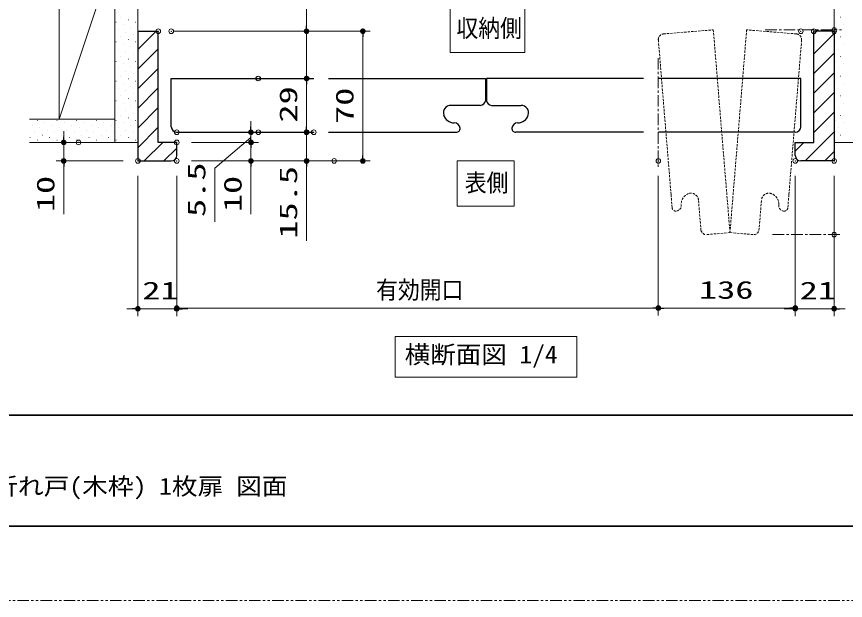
# Model space of a CAD drawing. Units: millimetres, scale not verified. Extents: x -1306 to 1306, y -607 to 607.
# Drawn here: x -694.6 to -247.4, y -594 to -278.9 of the extents above; entities that cross this region are included whole.
import ezdxf
from ezdxf.enums import TextEntityAlignment as Align

# ---------------------------------------------------------------- set-up
doc = ezdxf.new("R2010")
doc.units = ezdxf.units.MM
doc.header["$LTSCALE"] = 5
doc.header["$PDMODE"] = 32
doc.header["$PDSIZE"] = 2.5
for name, pattern in [('USER1', [2.5, 1.25, -0.25, 0.25, -0.25, 0.25, -0.25]), ('USER2', [0.375, 0.25, -0.125]), ('USER3', [2, 1.25, -0.25, 0.25, -0.25])]:
    doc.linetypes.add(name, pattern=pattern)
for name, color, linetype, lineweight in [('0-1_線(黄)', 2, 'Continuous', 15), ('0-3_陰線', 4, 'USER1', 9), ('0-C_中心線', 3, 'USER3', 9), ('0-D_線(白)', 7, 'Continuous', 30), ('1-1_寸法線', 3, 'Continuous', 13), ('1-2_ハッチング', 6, 'Continuous', 9), ('1-4_DEFPOINTS', 7, 'Continuous', 5), ('1-5_0', 3, 'Continuous', 25), ('1-6_点線(黄)', 2, 'USER2', 15), ('1-7_図面枠', 7, 'Continuous', 35)]:
    doc.layers.add(name, color=color, linetype=linetype, lineweight=lineweight)
doc.styles.add('ＭＳ ゴシック', font='')
doc.styles.get('ＭＳ ゴシック').set_extended_font_data('MS Gothic')

# ---------------------------------------------------------------- blocks, each defined once
blk = doc.blocks.new('_DOT')
at = {"layer": '1-5_0'}
blk.add_line((-2.5, 0), (-5, 0), dxfattribs=at)
for points in [[(0, 0), (-2.5, 0), (-2.48, 0.313)], [(0, 0), (-2.48, -0.313), (-2.5, 0)], [(0, 0), (-2.48, 0.313), (-2.421, 0.622)], [(0, 0), (-2.421, -0.622), (-2.48, -0.313)], [(0, 0), (-2.421, 0.622), (-2.324, 0.92)], [(0, 0), (-2.324, -0.92), (-2.421, -0.622)], [(0, 0), (-2.324, 0.92), (-2.191, 1.204)], [(0, 0), (-2.191, -1.204), (-2.324, -0.92)], [(0, 0), (-2.191, 1.204), (-2.023, 1.469)], [(0, 0), (-2.023, -1.469), (-2.191, -1.204)], [(0, 0), (-2.023, 1.469), (-1.822, 1.711)], [(0, 0), (-1.822, -1.711), (-2.023, -1.469)], [(0, 0), (-1.822, 1.711), (-1.594, 1.926)], [(0, 0), (-1.594, -1.926), (-1.822, -1.711)], [(0, 0), (-1.594, 1.926), (-1.34, 2.111)], [(0, 0), (-1.34, -2.111), (-1.594, -1.926)], [(0, 0), (-1.34, 2.111), (-1.064, 2.262)], [(0, 0), (-1.064, -2.262), (-1.34, -2.111)], [(0, 0), (-1.064, 2.262), (-0.773, 2.378)], [(0, 0), (-0.773, -2.378), (-1.064, -2.262)], [(0, 0), (-0.773, 2.378), (-0.468, 2.456)], [(0, 0), (-0.468, -2.456), (-0.773, -2.378)], [(0, 0), (-0.468, 2.456), (-0.157, 2.495)], [(0, 0), (-0.157, -2.495), (-0.468, -2.456)], [(0, 0), (-0.157, 2.495), (0.157, 2.495)], [(0, 0), (0.157, -2.495), (-0.157, -2.495)], [(0, 0), (0.157, 2.495), (0.468, 2.456)], [(0, 0), (0.468, 2.456), (0.773, 2.378)], [(0, 0), (0.773, 2.378), (1.064, 2.262)], [(0, 0), (1.064, 2.262), (1.34, 2.111)], [(0, 0), (1.34, 2.111), (1.594, 1.926)], [(0, 0), (1.594, 1.926), (1.822, 1.711)], [(0, 0), (1.822, 1.711), (2.023, 1.469)], [(0, 0), (2.023, 1.469), (2.191, 1.204)], [(0, 0), (2.191, 1.204), (2.324, 0.92)], [(0, 0), (2.324, 0.92), (2.421, 0.622)], [(0, 0), (2.421, 0.622), (2.48, 0.313)], [(0, 0), (2.48, 0.313), (2.5, 0)], [(0, 0), (0.468, -2.456), (0.157, -2.495)], [(0, 0), (0.773, -2.378), (0.468, -2.456)], [(0, 0), (1.064, -2.262), (0.773, -2.378)], [(0, 0), (1.34, -2.111), (1.064, -2.262)], [(0, 0), (1.594, -1.926), (1.34, -2.111)], [(0, 0), (1.822, -1.711), (1.594, -1.926)], [(0, 0), (2.023, -1.469), (1.822, -1.711)], [(0, 0), (2.191, -1.204), (2.023, -1.469)], [(0, 0), (2.324, -0.92), (2.191, -1.204)], [(0, 0), (2.421, -0.622), (2.324, -0.92)], [(0, 0), (2.48, -0.313), (2.421, -0.622)], [(0, 0), (2.5, 0), (2.48, -0.313)]]:
    blk.add_solid(points, dxfattribs=at)

msp = doc.modelspace()

# ---------------------------------------------------------------- linework, layer by layer
at = {"layer": '0-1_線(黄)'}
for p, q in [((-641.697, -231.841), (-641.697, -346.841)), ((-629.197, -286.841), (-629.197, -231.841)), ((-253.514, -286.841), (-253.514, -231.841)), ((-671.697, -334.341), (-641.697, -244.341)), ((-671.697, -244.341), (-671.697, -334.341)), ((-687.587, -334.341), (-641.697, -334.341)), ((-687.587, -346.841), (-629.197, -346.841)), ((-190.674, -346.841), (-253.514, -346.841))]:
    msp.add_line(p, q, dxfattribs=at)
msp.add_lwpolyline([(-490.371, -451.603), (-392.34, -451.603), (-392.34, -473.438), (-490.371, -473.438)], close=True, dxfattribs=at)
at = {"layer": '0-3_陰線'}
msp.add_line((387.036, -594), (-1292.964, -594), dxfattribs=at)
at = {"layer": '0-C_中心線'}
for p, q in [((-290.732, -286.08), (-249.512, -286.08)), ((-348.393, -301.282), (-348.393, -360.839)), ((-286.739, -396.603), (-249.515, -396.603))]:
    msp.add_line(p, q, dxfattribs=at)
at = {"layer": '0-D_線(白)'}
for p, q in [((-629.197, -286.841), (-618.197, -286.841)), ((-253.514, -286.841), (-264.514, -286.841)), ((-611.197, -338.341), (-611.197, -312.341)), ((-611.197, -312.341), (-534.402, -312.341)), ((-526.402, -312.341), (-441.609, -312.341)), ((-441.609, -312.341), (-441.609, -324.377)), ((-441.109, -312.341), (-441.109, -324.377)), ((-356.309, -312.341), (-441.109, -312.341)), ((-271.514, -312.341), (-348.309, -312.341)), ((-271.514, -338.341), (-271.514, -312.341)), ((-444.308, -326.841), (-460.382, -326.841)), ((-438.41, -326.841), (-422.369, -326.841)), ((-629.197, -334.341), (-629.197, -346.841)), ((-253.514, -334.341), (-253.514, -346.841)), ((-608.197, -341.341), (-534.402, -341.341)), ((-526.402, -341.341), (-464.359, -341.341)), ((-464.359, -341.341), (-457.481, -341.341)), ((-418.392, -341.341), (-425.271, -341.341)), ((-356.309, -341.341), (-418.392, -341.341)), ((-274.514, -341.341), (-348.309, -341.341)), ((-608.197, -353.841), (-608.197, -346.841)), ((-274.514, -353.841), (-274.514, -346.841))]:
    msp.add_line(p, q, dxfattribs=at)
for points in [[(-629.197, -286.841), (-629.197, -356.841), (-611.197, -356.841)], [(-608.197, -346.841), (-618.197, -346.841), (-618.197, -286.841)], [(-274.514, -346.841), (-264.514, -346.841), (-264.514, -286.841)], [(-253.514, -286.841), (-253.514, -356.841), (-271.514, -356.841)]]:
    msp.add_lwpolyline(points, dxfattribs=at)
for centre, radius, start, end in [((-444.563, -323.852), 3, 274.86949, 349.92817), ((-438.155, -323.852), 3, 190.07183, 265.13051), ((-460.359, -330.841), 4, 90.20752, 197.76294), ((-422.392, -330.841), 4, 342.23706, 89.79248), ((-458.422, -330.342), 6, 195.04154, 268.99496), ((-424.329, -330.342), 6, 271.00504, 344.95846), ((-608.197, -338.341), 3, 180, 270), ((-458.359, -339.341), 3, 4.05402, 93.19439), ((-457.359, -339.341), 2, 266.51721, 6.16759), ((-425.392, -339.341), 2, 173.83241, 273.48279), ((-424.392, -339.341), 3, 86.80561, 175.94598), ((-274.514, -338.341), 3, 270, 0), ((-611.197, -353.841), 3, 270, 0), ((-271.514, -353.841), 3, 180, 270)]:
    msp.add_arc(centre, radius, start, end, dxfattribs=at)
at = {"layer": '1-1_寸法線'}
for p, q in [((-538.197, -283.841), (-538.197, -242.365)), ((-610.197, -286.841), (-503.822, -286.841)), ((-610.197, -286.841), (-534.197, -286.841)), ((-538.197, -312.341), (-538.197, -286.841)), ((-507.822, -289.841), (-507.822, -353.841)), ((-556.467, -312.341), (-534.197, -312.341)), ((-556.197, -312.341), (-534.197, -312.341)), ((-538.197, -315.341), (-538.197, -338.341)), ((-538.197, -315.341), (-538.197, -318.341)), ((-568.197, -338.341), (-568.197, -335.341)), ((-538.197, -338.341), (-538.197, -335.341)), ((-669.197, -343.841), (-669.197, -340.841)), ((-600.197, -341.341), (-564.197, -341.341)), ((-568.197, -343.841), (-568.197, -340.841)), ((-568.197, -346.841), (-568.197, -341.341)), ((-568.197, -346.841), (-568.197, -341.341)), ((-556.197, -341.341), (-534.197, -341.341)), ((-542.284, -341.341), (-542.197, -341.341)), ((-538.197, -341.341), (-538.197, -356.841)), ((-669.228, -346.841), (-673.197, -346.841)), ((-669.197, -346.841), (-669.197, -356.841)), ((-600.197, -346.841), (-564.197, -346.841)), ((-600.197, -346.841), (-564.197, -346.841)), ((-568.197, -346.841), (-568.197, -356.841)), ((-568.197, -349.841), (-568.197, -352.841)), ((-637.197, -356.841), (-673.197, -356.841)), ((-600.197, -356.841), (-503.822, -356.841)), ((-600.197, -356.841), (-564.197, -356.841)), ((-531.3, -356.841), (-542.197, -356.841)), ((-669.197, -359.841), (-669.197, -385.603)), ((-568.197, -359.841), (-568.197, -385.603)), ((-538.197, -359.841), (-538.197, -399.889)), ((-629.197, -364.841), (-629.197, -440.603)), ((-608.197, -364.841), (-608.197, -440.603)), ((-608.197, -364.841), (-608.197, -440.228)), ((-348.393, -364.841), (-348.393, -440.228)), ((-348.393, -364.841), (-348.393, -440.228)), ((-274.514, -364.841), (-274.514, -440.228)), ((-274.514, -364.841), (-274.514, -440.603)), ((-253.514, -364.841), (-253.514, -440.603)), ((-632.197, -436.603), (-635.197, -436.603)), ((-629.197, -436.603), (-608.197, -436.603)), ((-605.197, -436.228), (-351.393, -436.228)), ((-605.197, -436.603), (-602.197, -436.603)), ((-345.393, -436.228), (-277.514, -436.228)), ((-277.514, -436.603), (-280.514, -436.603)), ((-274.514, -436.603), (-253.514, -436.603)), ((-250.514, -436.603), (-247.514, -436.603))]:
    msp.add_line(p, q, dxfattribs=at)
for points in [[(-460.636, -298.281), (-460.636, -273.763), (-420.351, -273.763), (-420.351, -298.281)], [(-456.931, -381.271), (-456.931, -356.754), (-426.244, -356.754), (-426.244, -381.271)]]:
    msp.add_lwpolyline(points, close=True, dxfattribs=at)
msp.add_lwpolyline([(-568.197, -344.091), (-587.736, -360.683), (-587.736, -389.635)], dxfattribs=at)
at = {"layer": '1-2_ハッチング'}
for p, q in [((-638.365, -279.291), (-638.315, -279.291)), ((-634.387, -280.617), (-634.337, -280.617)), ((-250.03, -279.291), (-249.98, -279.291)), ((-641.016, -281.943), (-640.966, -281.943)), ((-639.691, -285.92), (-639.641, -285.92)), ((-637.039, -283.268), (-636.989, -283.268)), ((-633.061, -284.594), (-633.011, -284.594)), ((-630.41, -281.943), (-630.36, -281.943)), ((-252.682, -281.943), (-252.632, -281.943)), ((-251.356, -285.92), (-251.306, -285.92)), ((-248.704, -283.268), (-248.654, -283.268)), ((-638.365, -289.898), (-638.315, -289.898)), ((-635.713, -287.246), (-635.663, -287.246)), ((-631.736, -288.572), (-631.686, -288.572)), ((-629.197, -296.639), (-619.399, -286.841)), ((-264.514, -288.472), (-262.884, -286.841)), ((-264.514, -299.078), (-253.514, -288.078)), ((-250.03, -289.898), (-249.98, -289.898)), ((-641.016, -292.549), (-640.966, -292.549)), ((-637.039, -293.875), (-636.989, -293.875)), ((-634.387, -291.223), (-634.337, -291.223)), ((-630.41, -292.549), (-630.36, -292.549)), ((-252.682, -292.549), (-252.632, -292.549)), ((-248.704, -293.875), (-248.654, -293.875)), ((-639.691, -296.527), (-639.641, -296.527)), ((-635.713, -297.853), (-635.663, -297.853)), ((-633.061, -295.201), (-633.011, -295.201)), ((-631.736, -299.178), (-631.686, -299.178)), ((-629.197, -307.246), (-618.197, -296.246)), ((-264.514, -309.685), (-253.514, -298.685)), ((-251.356, -296.527), (-251.306, -296.527)), ((-641.016, -303.156), (-640.966, -303.156)), ((-638.365, -300.504), (-638.315, -300.504)), ((-634.387, -301.83), (-634.337, -301.83)), ((-630.41, -303.156), (-630.36, -303.156)), ((-252.682, -303.156), (-252.632, -303.156)), ((-250.03, -300.504), (-249.98, -300.504)), ((-639.691, -307.133), (-639.641, -307.133)), ((-637.039, -304.482), (-636.989, -304.482)), ((-635.713, -308.459), (-635.663, -308.459)), ((-633.061, -305.807), (-633.011, -305.807)), ((-629.197, -317.853), (-618.197, -306.853)), ((-251.356, -307.133), (-251.306, -307.133)), ((-248.704, -304.482), (-248.654, -304.482)), ((-638.365, -311.111), (-638.315, -311.111)), ((-634.387, -312.437), (-634.337, -312.437)), ((-631.736, -309.785), (-631.686, -309.785)), ((-264.514, -320.292), (-253.514, -309.292)), ((-250.03, -311.111), (-249.98, -311.111)), ((-641.016, -313.762), (-640.966, -313.762)), ((-637.039, -315.088), (-636.989, -315.088)), ((-633.061, -316.414), (-633.011, -316.414)), ((-630.41, -313.762), (-630.36, -313.762)), ((-629.197, -328.459), (-618.197, -317.459)), ((-252.682, -313.762), (-252.632, -313.762)), ((-248.704, -315.088), (-248.654, -315.088)), ((-639.691, -317.74), (-639.641, -317.74)), ((-638.365, -321.717), (-638.315, -321.717)), ((-635.713, -319.066), (-635.663, -319.066)), ((-631.736, -320.392), (-631.686, -320.392)), ((-264.514, -330.898), (-253.514, -319.898)), ((-251.356, -317.74), (-251.306, -317.74)), ((-250.03, -321.717), (-249.98, -321.717)), ((-641.016, -324.369), (-640.966, -324.369)), ((-637.039, -325.695), (-636.989, -325.695)), ((-634.387, -323.043), (-634.337, -323.043)), ((-630.41, -324.369), (-630.36, -324.369)), ((-252.682, -324.369), (-252.632, -324.369)), ((-248.704, -325.695), (-248.654, -325.695)), ((-639.691, -328.346), (-639.641, -328.346)), ((-635.713, -329.672), (-635.663, -329.672)), ((-633.061, -327.021), (-633.011, -327.021)), ((-629.197, -339.066), (-618.197, -328.066)), ((-264.514, -341.505), (-253.514, -330.505)), ((-251.356, -328.346), (-251.306, -328.346)), ((-683.443, -334.976), (-683.393, -334.976)), ((-672.836, -334.976), (-672.786, -334.976)), ((-662.23, -334.976), (-662.18, -334.976)), ((-651.623, -334.976), (-651.573, -334.976)), ((-641.016, -334.976), (-640.966, -334.976)), ((-638.365, -332.324), (-638.315, -332.324)), ((-634.387, -333.65), (-634.337, -333.65)), ((-631.736, -330.998), (-631.686, -330.998)), ((-630.41, -334.976), (-630.36, -334.976)), ((-252.682, -334.976), (-252.632, -334.976)), ((-250.03, -332.324), (-249.98, -332.324)), ((-686.095, -337.627), (-686.045, -337.627)), ((-682.117, -338.953), (-682.067, -338.953)), ((-679.465, -336.301), (-679.415, -336.301)), ((-675.488, -337.627), (-675.438, -337.627)), ((-671.51, -338.953), (-671.46, -338.953)), ((-668.859, -336.301), (-668.809, -336.301)), ((-664.881, -337.627), (-664.831, -337.627)), ((-660.904, -338.953), (-660.854, -338.953)), ((-658.252, -336.301), (-658.202, -336.301)), ((-654.275, -337.627), (-654.225, -337.627)), ((-650.297, -338.953), (-650.247, -338.953)), ((-647.646, -336.301), (-647.596, -336.301)), ((-643.668, -337.627), (-643.618, -337.627)), ((-639.691, -338.953), (-639.641, -338.953)), ((-637.039, -336.301), (-636.989, -336.301)), ((-633.061, -337.627), (-633.011, -337.627)), ((-629.197, -349.672), (-618.197, -338.672)), ((-251.356, -338.953), (-251.306, -338.953)), ((-248.704, -336.301), (-248.654, -336.301)), ((-687.42, -344.256), (-687.37, -344.256)), ((-684.769, -341.605), (-684.719, -341.605)), ((-680.791, -342.931), (-680.741, -342.931)), ((-678.14, -340.279), (-678.09, -340.279)), ((-676.814, -344.256), (-676.764, -344.256)), ((-674.162, -341.605), (-674.112, -341.605)), ((-670.185, -342.931), (-670.135, -342.931)), ((-667.533, -340.279), (-667.483, -340.279)), ((-666.207, -344.256), (-666.157, -344.256)), ((-663.555, -341.605), (-663.505, -341.605)), ((-659.578, -342.931), (-659.528, -342.931)), ((-656.926, -340.279), (-656.876, -340.279)), ((-655.601, -344.256), (-655.551, -344.256)), ((-652.949, -341.605), (-652.899, -341.605)), ((-648.971, -342.931), (-648.921, -342.931)), ((-646.32, -340.279), (-646.27, -340.279)), ((-644.994, -344.256), (-644.944, -344.256)), ((-642.342, -341.605), (-642.292, -341.605)), ((-638.365, -342.931), (-638.315, -342.931)), ((-635.713, -340.279), (-635.663, -340.279)), ((-634.387, -344.256), (-634.337, -344.256)), ((-631.736, -341.605), (-631.686, -341.605)), ((-269.244, -356.841), (-253.514, -341.111)), ((-250.03, -342.931), (-249.98, -342.931)), ((-683.443, -345.582), (-683.393, -345.582)), ((-672.836, -345.582), (-672.786, -345.582)), ((-662.23, -345.582), (-662.18, -345.582)), ((-651.623, -345.582), (-651.573, -345.582)), ((-641.016, -345.582), (-640.966, -345.582)), ((-630.41, -345.582), (-630.36, -345.582)), ((-625.759, -356.841), (-615.759, -346.841)), ((-274.514, -351.505), (-269.851, -346.841)), ((-252.682, -345.582), (-252.632, -345.582)), ((-615.152, -356.841), (-608.197, -349.886)), ((-258.638, -356.841), (-253.514, -351.718))]:
    msp.add_line(p, q, dxfattribs=at)
at = {"layer": '1-4_DEFPOINTS'}
for p in [(-618.197, -286.841), (-618.197, -286.841), (-611.197, -286.841), (-271.514, -286.841), (-264.514, -286.841), (-253.514, -286.08), (-253.514, -286.841), (-564.467, -312.341), (-564.197, -312.341), (-538.197, -312.341), (-608.197, -341.341), (-564.197, -341.341), (-538.197, -341.341), (-534.284, -341.341), (-661.228, -346.841), (-608.197, -346.841), (-568.197, -346.841), (-568.197, -346.841), (-669.197, -356.841), (-629.197, -356.841), (-629.197, -356.841), (-608.197, -356.841), (-608.197, -356.841), (-538.197, -356.841), (-523.3, -356.841), (-507.822, -356.841), (-348.393, -356.841), (-274.514, -356.841), (-253.514, -356.841), (-253.514, -356.841), (-253.514, -396.603), (-608.197, -436.603), (-348.393, -436.228), (-274.514, -436.228), (-253.514, -436.603)]:
    msp.add_point(p, dxfattribs=at)
at = {"layer": '1-6_点線(黄)'}
for p, q in [((-345.639, -288.292), (-318.73, -286.08)), ((-318.73, -286.08), (-309.731, -395.535)), ((-300.732, -286.08), (-309.731, -395.535)), ((-273.823, -288.292), (-300.732, -286.08)), ((-348.383, -291.528), (-341.512, -375.103)), ((-271.079, -291.528), (-277.95, -375.103)), ((-341.512, -375.103), (-340.948, -381.959)), ((-277.95, -375.103), (-278.514, -381.959)), ((-325.379, -394.375), (-326.735, -377.879)), ((-294.083, -394.375), (-292.727, -377.879)), ((-309.731, -395.535), (-322.723, -396.603)), ((-309.731, -395.535), (-296.739, -396.603))]:
    msp.add_line(p, q, dxfattribs=at)
for centre, radius, start, end in [((-345.393, -291.282), 3, 86.7831, 190.57605), ((-274.069, -291.282), 3, 349.42395, 93.2169), ((-330.063, -380.119), 6, 109.74154, 183.69496), ((-330.72, -378.23), 4, 4.90752, 112.46294), ((-288.743, -378.23), 4, 67.53706, 175.09248), ((-289.399, -380.119), 6, 356.30504, 70.25846), ((-338.945, -381.916), 2, 181.21721, 280.86759), ((-339.027, -380.92), 3, 278.75402, 7.89439), ((-280.435, -380.92), 3, 172.10561, 261.24598), ((-280.517, -381.916), 2, 259.13241, 358.78279), ((-322.433, -393.599), 3, 193.7064, 264.62817), ((-297.029, -393.599), 3, 275.37183, 346.2936)]:
    msp.add_arc(centre, radius, start, end, dxfattribs=at)
at = {"layer": '1-7_図面枠'}
msp.add_line((-1252.964, -494), (347.036, -494), dxfattribs=at)
msp.add_lwpolyline([(-1252.964, -554), (347.036, -554), (347.036, 554), (-1252.964, 554)], close=True, dxfattribs=at)

# ---------------------------------------------------------------- block references
at = {"layer": '1-1_寸法線', "xscale": 0.6, "yscale": 0.6}
for p, rotation in [((-538.197, -286.841), 270), ((-507.822, -286.841), 90), ((-538.197, -312.341), 90), ((-538.197, -312.341), 90), ((-568.197, -341.341), 270), ((-538.197, -341.341), 270), ((-538.197, -341.341), 270), ((-669.197, -346.841), 270), ((-568.197, -346.841), 270), ((-568.197, -346.841), 90), ((-669.197, -356.841), 90), ((-568.197, -356.841), 90), ((-538.197, -356.841), 90), ((-507.822, -356.841), 270), ((-608.197, -436.228), 180), ((-608.197, -436.603), 180), ((-348.393, -436.228), 180), ((-253.514, -436.603), 180)]:
    msp.add_blockref('_DOT', p, dxfattribs=dict(at, rotation=rotation))
for p in [(-629.197, -436.603), (-348.393, -436.228), (-274.514, -436.228), (-274.514, -436.603)]:
    msp.add_blockref('_DOT', p, dxfattribs=at)

# ---------------------------------------------------------------- texts
at = {"layer": '0-1_線(黄)', "style": 'ＭＳ ゴシック', "width": 1.05}
msp.add_text('横断面図 1/4', height=9.604, dxfattribs=at).set_placement((-485.178, -468.981), align=Align.BOTTOM_LEFT)
at = {"layer": '1-1_寸法線', "style": 'ＭＳ ゴシック'}
for s, width, p in [('収納側', 0.9, (-457.331, -292.895)), ('表側', 0.9, (-452.812, -376.253)), ('有効開口', 0.9, (-500.659, -434.078)), ('21', 1.5, (-626.792, -434.453)), ('136', 1.5, (-326.454, -434.078)), ('21', 1.5, (-272.11, -434.453))]:
    msp.add_text(s, height=9.604, dxfattribs=dict(at, width=width)).set_placement(p, align=Align.BOTTOM_LEFT)
at = {"layer": '1-1_寸法線', "style": 'ＭＳ ゴシック', "width": 1.5}
for s, p in [('29', (-540.346, -336.127)), ('70', (-509.971, -336.862)), ('5.5', (-589.885, -387.063)), ('15.5', (-540.346, -398.746)), ('10', (-671.346, -384.46)), ('10', (-570.346, -384.46))]:
    msp.add_text(s, height=9.604, rotation=90, dxfattribs=at).set_placement(p, align=Align.BOTTOM_LEFT)
at = {"layer": '1-7_図面枠', "style": 'ＭＳ ゴシック', "width": 1.1}
msp.add_text('ノッポ H2100・2400 W820 折れ戸(木枠) 1枚扉 図面', height=9.236, dxfattribs=at).set_placement((-873.76, -539.776), align=Align.BOTTOM_LEFT)

doc.saveas('drawing.dxf')
